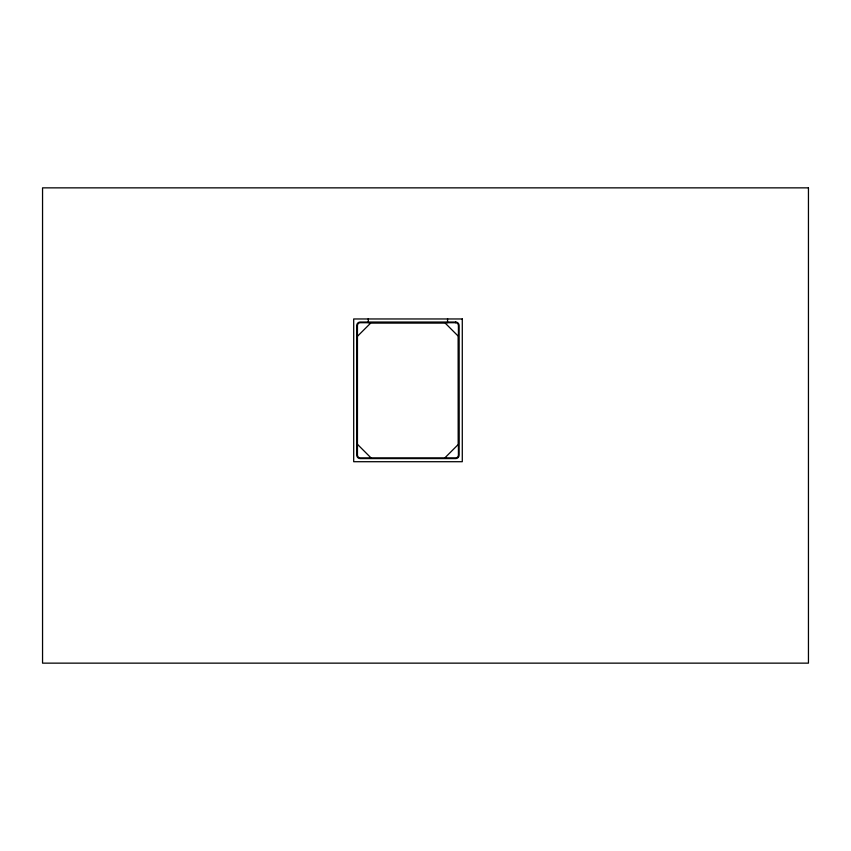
<?xml version="1.0" encoding="UTF-8"?>
<svg xmlns="http://www.w3.org/2000/svg" width="851" height="851" viewBox="0 0 851 851"><rect width="100%" height="100%" fill="white"/><g stroke="black" fill="none" stroke-linecap="round" stroke-linejoin="round"><path stroke-width="1.28" d="M357.452 336.294L371.025 322.742L444.828 322.742L458.359 336.294L458.412 444.318L444.828 457.902M357.452 444.318L371.025 457.902M447.552 318.646L447.552 322.72M368.313 318.646L368.313 322.72M808.45 187.858L42.55 187.858L42.55 663.142L808.45 663.142L808.45 187.858M462.284 318.965L353.697 318.965L353.697 461.71L462.284 461.71L462.284 318.965M455.7 322.04L360.164 322.04A3.393 3.393 0 0 0 356.771 325.433L356.771 455.189A3.393 3.393 0 0 0 360.164 458.583L455.7 458.583A3.393 3.393 0 0 0 459.093 455.189L459.093 325.433A3.393 3.393 0 0 0 455.7 322.04M455.53 322.72L360.335 322.72A2.883 2.883 0 0 0 357.452 325.603L357.452 455.019A2.883 2.883 0 0 0 360.335 457.902L455.53 457.902A2.883 2.883 0 0 0 458.412 455.019L458.412 325.603A2.883 2.883 0 0 0 455.53 322.72"/></g></svg>
